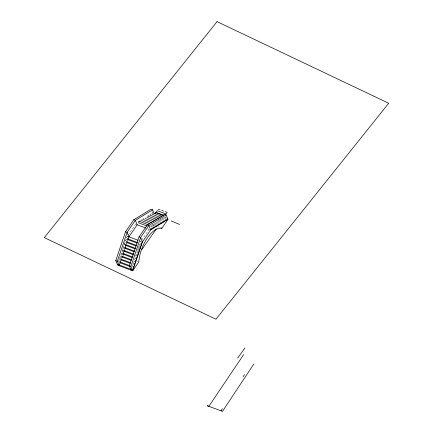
<?xml version="1.0" encoding="UTF-8"?>
<svg xmlns="http://www.w3.org/2000/svg" width="433" height="433" viewBox="0 0 433 433"><rect width="100%" height="100%" fill="white"/><g stroke="black" fill="none" stroke-linecap="round" stroke-linejoin="round"><path stroke-width="0.32" stroke-dasharray="2.17 1.62" d="M118.447 262.587L127.351 236.212L128.915 236.802M132.2 267.069L140.893 241.316M127.351 236.212L125.998 238.182L126.371 239.097L125.023 241.073L125.397 241.987L124.044 243.958L124.423 244.878L123.41 246.355M128.098 235.119L135.589 224.191L134.907 222.524M137.997 222.156L138.668 221.171L139.929 221.642M139.047 222.086L140.4 220.116L140.774 221.036L139.047 222.086L138.668 221.171M140.774 221.036L142.127 219.066M122.436 249.246L123.448 247.768L123.069 246.848M142.506 219.98L143.853 218.01M119.508 257.911L120.52 256.433L120.147 255.513L121.5 253.543L121.121 252.628L122.474 250.658L122.095 249.738M149.039 214.855L147.691 216.825L149.417 215.769M118.534 260.801L119.546 259.324L119.172 258.404L120.428 258.88M149.753 215.277L150.771 213.799L151.144 214.719L152.497 212.749M158.126 210.065L158.797 209.079L167.284 212.278L167.436 212.646L166.31 213.848M141.645 240.228L149.136 229.301L148.454 227.634M166.272 213.756L167.284 212.278M167.436 212.646L158.949 209.448L158.797 209.079M164.464 217.258L166.353 217.972M163.582 217.702L166.099 218.654M162.104 218.075L165.254 219.26M161.85 218.757L165.628 220.181M160.378 219.13L162.895 220.078M160.123 219.807L163.901 221.236M147.312 215.905L148.573 216.381M158.646 220.181L161.168 221.133M158.397 220.862L160.914 221.81M157.547 221.469L159.441 222.183M156.665 221.912L160.443 223.341M155.82 222.524L158.343 223.471M154.938 222.968L157.455 223.915M154.094 223.574L156.611 224.527M153.212 224.018L155.728 224.971M152.362 224.63L154.884 225.577M152.443 224.695L154.332 225.409M158.11 226.832L159.057 227.19M151.48 225.073L155.258 226.497M150.635 225.68L152.524 226.394M150.381 226.362L154.164 227.785M147.556 228.705L149.445 229.42M139.946 240.959L142.462 241.912M139.599 244.088L141.488 244.802M138.246 246.058L139.507 246.534M138.625 246.978L140.514 247.687M124.044 243.958L125.305 244.434M137.272 248.948L138.533 249.424M137.645 249.868L139.54 250.577M136.671 252.753L138.56 253.467M135.069 255.405L137.586 256.358M134.723 258.533L136.612 259.248M136.92 261.196L137.867 261.554M133.748 261.424L135.637 262.133M132.395 263.394L133.656 263.87M132.774 264.314L134.663 265.023M165.509 216.554L166.191 218.221M151.961 211.445L152.876 213.664M123.697 256.206A26.05 12.449 -69.3 0 1 123.778 255.254"/><path stroke-width="0.65" d="M131.139 270.208L129.321 265.765L139.069 236.873L147.312 224.857L164.594 214.33L166.164 214.92L167.988 219.363L161.888 228.261A26.05 12.449 -69.3 0 0 138.809 261.911L132.709 270.804L117.597 265.104L115.773 260.655L125.527 231.763L133.77 219.748L151.052 209.22L152.622 209.81L154.213 213.702M121.283 259.41L119.167 265.694L117.343 261.251L127.096 232.359L135.34 220.337L152.622 209.81M121.711 258.155L122.344 256.271M122.772 255.015L124.255 250.62M124.677 249.365L126.16 244.964M126.588 243.709L127.221 241.825M127.643 240.569L128.915 236.802L137.158 224.787L135.34 220.337L133.77 219.748M139.069 236.873L140.638 237.468L142.462 241.912L132.709 270.804L130.89 266.36L140.638 237.468L148.882 225.447L166.164 214.92M221.025 410.825L222.394 408.73M253.884 363.974L222.454 411.35L207.245 405.743L208.912 406.241L243.611 354.622M154.781 213.767L155.793 212.284L163.674 215.261M165.108 214.871L165.785 213.886L157.298 210.682L154.819 213.859M167.614 218.449L166.261 220.419L165.882 219.499L164.529 221.469L164.156 220.554L162.803 222.524L162.429 221.604L161.076 223.574L160.697 222.659L159.344 224.63L158.971 223.709L157.617 225.68L157.244 224.765L155.891 226.735L155.512 225.815L154.164 227.785L153.785 226.87L152.432 228.841L152.059 227.92L141.109 243.882L141.488 244.802L140.135 246.772L140.514 247.687L139.161 249.662L139.54 250.577L138.187 252.547L138.56 253.467L137.212 255.438L137.586 256.358L136.233 258.328L136.612 259.248L135.258 261.218L135.637 262.133L134.284 264.108L134.663 265.023L133.31 266.993L133.683 267.913L132.336 269.883L117.219 264.184M141.872 249.484L156.275 229.019M237.701 358.08L244.91 347.943M243.119 376.629L244.526 374.669M167.988 219.363L150.706 229.891L148.882 225.447L147.312 224.857M163.219 215.396L155.945 212.652L155.793 212.284M153.758 213.22L161.942 216.311M152.026 214.275L160.215 217.361M150.3 215.325L158.489 218.416M148.573 216.381L156.757 219.466M146.841 217.431L155.03 220.521M145.115 218.486L153.304 221.572M143.388 219.536L151.572 222.627M141.661 220.592L149.845 223.677M160.946 227.904L161.888 228.261M139.929 221.642L148.118 224.732M138.203 222.697L147.02 226.021M136.85 224.667L145.667 227.991M125.527 231.763L127.096 232.359L128.915 236.802M128.606 236.683L138.057 240.25M127.259 238.653L137.331 242.458M127.632 239.573L137.077 243.135M126.279 241.544L136.357 245.343M126.658 242.464L136.103 246.025M125.305 244.434L135.383 248.233M125.05 245.116L135.128 248.915M124.331 247.324L134.409 251.124M124.709 248.244L134.154 251.806M123.356 250.214L133.429 254.014M123.73 251.129L133.808 254.929M122.382 253.099L132.455 256.904M122.756 254.019L132.206 257.581M121.402 255.99L131.48 259.789M121.781 256.91L131.226 260.471M120.428 258.88L130.506 262.679M120.807 259.8L130.252 263.361M119.454 261.77L129.532 265.57M115.773 260.655L117.343 261.251M129.321 265.765L130.89 266.36M119.833 262.69L129.905 266.49M171.295 220.938L179.554 224.451M217.052 21.65L44.301 237.614L215.948 319.208L388.699 103.243L217.052 21.65"/></g></svg>
